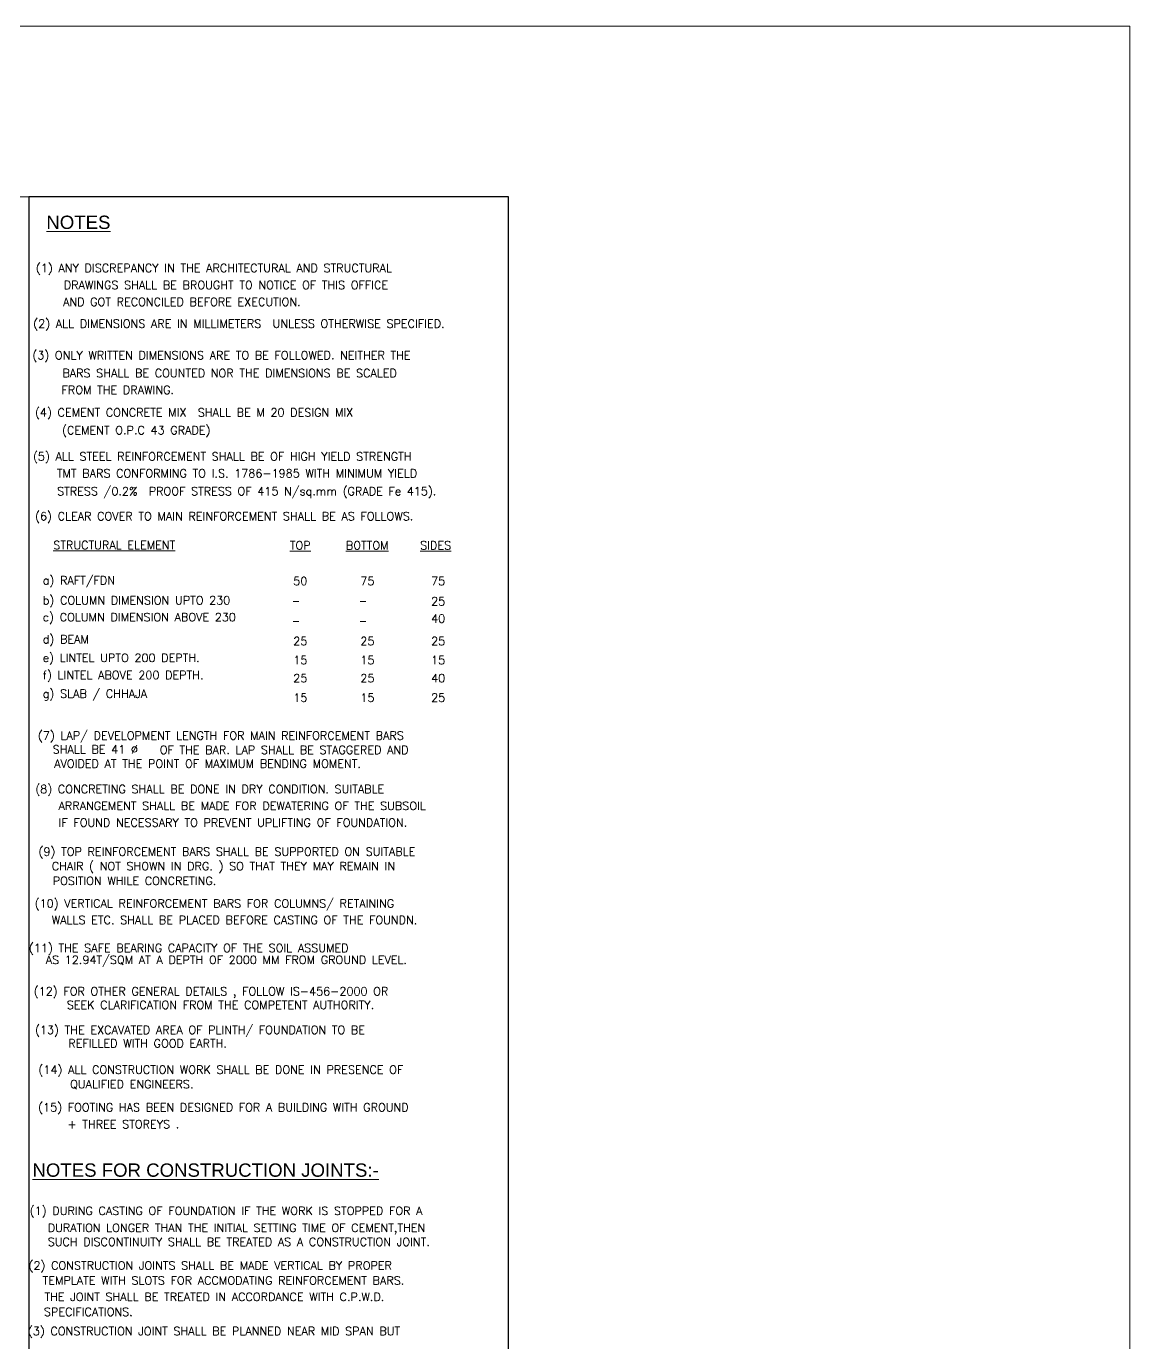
# Model space of a CAD drawing. Header units: inches. Extents: x 719368 to 9005052, y -3573818 to 446967.
# Drawn here: x 4547617 to 4582543, y -1782651 to -1740984 of the extents above; entities that cross this region are included whole.
import ezdxf

# ---------------------------------------------------------------- set-up
doc = ezdxf.new("R2010")
doc.units = ezdxf.units.IN
doc.header["$LTSCALE"] = 20
doc.header["$MEASUREMENT"] = 0
for name, color, linetype, lineweight in [('DIM', 7, 'Continuous', 13), ('FORMET', 4, 'Continuous', 25), ('Text', 7, 'Continuous', 15), ('TEXT 1', 3, 'Continuous', 20)]:
    doc.layers.add(name, color=color, linetype=linetype, lineweight=lineweight)
doc.styles.add('AREAIL', font='arial.ttf')
doc.styles.add('romans-shx', font='ROMANS.SHX', dxfattribs={"height": 250})

msp = doc.modelspace()

# ---------------------------------------------------------------- linework, layer by layer
at = {"layer": 'DIM'}
for points in [[(4447812.8, -1740984.4), (4582542.8, -1740984.4), (4582542.8, -1885770.9), (4447812.8, -1885770.9)], [(4466067.8, -1746382.4), (4562884.8, -1746382.4), (4562884.8, -1814751.9), (4466067.8, -1814751.9)]]:
    msp.add_lwpolyline(points, close=True, dxfattribs=at)
at = {"layer": 'FORMET'}
msp.add_lwpolyline([(4547699.1, -1787593), (4562884.8, -1787593), (4562884.8, -1746382.4), (4547699.1, -1746382.4), (4547699.1, -1787593)], close=True, dxfattribs=at)

# ---------------------------------------------------------------- texts
at = {"layer": 'Text', "style": 'AREAIL'}
for s, height, p in [('%%UNOTES', 421.65, (4548250.8, -1747398.5)), ('%%UNOTES FOR CONSTRUCTION JOINTS:-', 421.655, (4547811.6, -1777399.8))]:
    msp.add_text(s, height=height, dxfattribs=at).set_placement(p)
at = {"layer": 'TEXT 1', "style": 'romans-shx'}
for s, height, p in [(' (1) ANY DISCREPANCY IN THE ARCHITECTURAL AND STRUCTURAL                               ', 260.37, (4547741, -1748765.4)), ('DRAWINGS SHALL BE BROUGHT TO NOTICE OF THIS OFFICE                      ', 260.37, (4548802.4, -1749302.6)), ('AND GOT RECONCILED BEFORE EXECUTION.', 260.37, (4548779.4, -1749837.3)), (' (2) ALL DIMENSIONS ARE IN MILLIMETERS  UNLESS OTHERWISE SPECIFIED.', 260.37, (4547657.3, -1750525.2)), (' (3) ONLY WRITTEN DIMENSIONS ARE TO BE FOLLOWED. NEITHER THE                          ', 260.37, (4547629.3, -1751526.3)), ('BARS SHALL BE COUNTED NOR THE DIMENSIONS BE SCALED                    ', 260.37, (4548758.4, -1752090.8)), ('FROM THE DRAWING.', 260.37, (4548733, -1752622.5)), ('(4) CEMENT CONCRETE MIX  SHALL BE M 20 DESIGN MIX', 260.37, (4547891.2, -1753336.4)), ('(CEMENT O.P.C 43 GRADE)', 260.37, (4548748, -1753899.3)), ('(5) ALL STEEL REINFORCEMENT SHALL BE OF HIGH YIELD STRENGTH  ', 260.37, (4547826.7, -1754728.5)), (' TMT BARS CONFORMING TO I.S. 1786-1985 WITH MINIMUM YIELD', 260.37, (4548405.8, -1755262.4)), (' STRESS /0.2%%%  PROOF STRESS OF 415 N/sq.mm (GRADE Fe 415).', 260.37, (4548412.2, -1755830.5)), ('(6) CLEAR COVER TO MAIN REINFORCEMENT SHALL BE AS FOLLOWS.', 260.37, (4547894.4, -1756622, -12936.8)), ('%%USTRUCTURAL ELEMENT', 260.37, (4548471, -1757534.5, -12936.8)), ('%%UTOP', 260.37, (4555960.7, -1757543.4, -13775.3)), ('%%UBOTTOM', 260.37, (4557733.2, -1757543.4, -13775.3)), ('%%USIDES', 260.37, (4560082.2, -1757543.4, -13775.3)), ('a) RAFT/FDN', 260.37, (4548137.3, -1758651.3, -12936.8)), ('50', 260.37, (4556066.3, -1758673.7, -13775.3)), ('75', 260.37, (4558190, -1758673.7, -13775.3)), ('75', 260.37, (4560429.9, -1758673.7, -13775.3)), ('b) COLUMN DIMENSION UPTO 230', 260.37, (4548137.3, -1759282.3, -12936.8)), ('25', 260.37, (4560429.9, -1759314.8, -13775.3)), ('c) COLUMN DIMENSION ABOVE 230', 260.37, (4548137.3, -1759816.6, -12936.8)), ('_', 260.4, (4556066.3, -1759161.5, -13775.3)), ('_', 260.4, (4558190, -1759161.5, -13775.3)), ('_', 260.4, (4556066.3, -1759803.9, -13775.3)), ('_', 260.4, (4558190, -1759803.9, -13775.3)), ('40', 260.37, (4560429.9, -1759861.4, -13775.3)), ('d) BEAM ', 260.37, (4548137.3, -1760515, -12936.8)), ('25', 260.37, (4556066.3, -1760573.4, -13775.3)), ('25', 260.37, (4558190, -1760573.4, -13775.3)), ('25', 260.37, (4560429.9, -1760573.4, -13775.3)), ('e) LINTEL UPTO 200 DEPTH.', 260.37, (4548137.3, -1761102.7, -12936.8)), ('15', 260.37, (4556066.3, -1761175.3, -13775.3)), ('15', 260.37, (4558190, -1761175.3, -13775.3)), ('15', 260.37, (4560429.9, -1761175.3, -13775.3)), ('f) LINTEL ABOVE 200 DEPTH.', 260.37, (4548137.3, -1761648.4, -12936.8)), ('25', 260.37, (4556066.3, -1761747.8, -13775.3)), ('25', 260.37, (4558190, -1761747.8, -13775.3)), ('40', 260.37, (4560429.9, -1761747.8, -13775.3)), ('g) SLAB / CHHAJA', 260.37, (4548137.3, -1762238.8, -12936.8)), ('15', 260.37, (4556066.3, -1762364.3, -13775.3)), ('15', 260.37, (4558190, -1762364.3, -13775.3)), ('25', 260.37, (4560429.9, -1762364.3, -13775.3)), ('(7) LAP/ DEVELOPMENT LENGTH FOR MAIN REINFORCEMENT BARS    ', 260.37, (4547983.8, -1763564.6)), ('SHALL BE 41 %%C', 260.37, (4548450.2, -1764003.2)), (' OF THE BAR. LAP SHALL BE STAGGERED AND    ', 260.37, (4551662.3, -1764018.4)), ('AVOIDED AT THE POINT OF MAXIMUM BENDING MOMENT.', 260.37, (4548499.6, -1764453.5)), ('(8) CONCRETING SHALL BE DONE IN DRY CONDITION. SUITABLE ', 260.37, (4547901.2, -1765257.6)), ('ARRANGEMENT SHALL BE MADE FOR DEWATERING OF THE SUBSOIL ', 260.37, (4548637.9, -1765789.2)), ('IF FOUND NECESSARY TO PREVENT UPLIFTING OF FOUNDATION.', 260.37, (4548637.9, -1766319.4)), ('(9) TOP REINFORCEMENT BARS SHALL BE SUPPORTED ON SUITABLE ', 260.37, (4548003, -1767237.8)), ('CHAIR ( NOT SHOWN IN DRG. ) SO THAT THEY MAY REMAIN IN ', 260.37, (4548422.3, -1767697.9)), ('POSITION WHILE CONCRETING.', 260.37, (4548452.9, -1768162.6)), ('(10) VERTICAL REINFORCEMENT BARS FOR COLUMNS/ RETAINING ', 260.37, (4547880.8, -1768879.2)), ('WALLS ETC. SHALL BE PLACED BEFORE CASTING OF THE FOUNDN.', 260.37, (4548422.3, -1769401.3)), ('   (11) THE SAFE BEARING CAPACITY OF THE SOIL ASSUMED', 260.37, (4547116.1, -1770288.7)), ('    AS 12.94T/SQM AT A DEPTH OF 2000 MM FROM GROUND LEVEL. ', 260.37, (4547455.5, -1770663.6)), ('(12) FOR OTHER GENERAL DETAILS , FOLLOW IS-456-2000 OR ', 260.37, (4547851.9, -1771658.9)), ('SEEK CLARIFICATION FROM THE COMPETENT AUTHORITY.', 260.37, (4548896, -1772090.3)), ('(13) THE EXCAVATED AREA OF PLINTH/ FOUNDATION TO BE ', 260.37, (4547892.1, -1772881.3)), (' REFILLED WITH GOOD EARTH.', 260.37, (4548767.4, -1773307.4)), ('(14) ALL CONSTRUCTION WORK SHALL BE DONE IN PRESENCE OF', 260.37, (4548000.9, -1774140.6)), ('QUALIFIED ENGINEERS.', 260.37, (4549002.1, -1774599.8)), ('(15) FOOTING HAS BEEN DESIGNED FOR A BUILDING WITH GROUND  ', 260.37, (4547992.5, -1775330.5)), (' + THREE STOREYS .', 260.37, (4548742.4, -1775866.9)), ('(1) DURING CASTING OF FOUNDATION IF THE WORK IS STOPPED FOR A ', 260.37, (4547726.1, -1778607.2)), ('DURATION LONGER THAN THE INITIAL SETTING TIME OF CEMENT,THEN ', 260.37, (4548294.5, -1779145.8)), ('SUCH DISCONTINUITY SHALL BE TREATED AS A CONSTRUCTION JOINT.', 260.37, (4548293.4, -1779591.1)), ('(2) CONSTRUCTION JOINTS SHALL BE MADE VERTICAL BY PROPER ', 260.37, (4547686.2, -1780338.1)), ('TEMPLATE WITH SLOTS FOR ACCMODATING REINFORCEMENT BARS. ', 260.37, (4548133.4, -1780811.6)), ('THE JOINT SHALL BE TREATED IN ACCORDANCE WITH C.P.W.D. ', 260.37, (4548193.4, -1781331)), ('SPECIFICATIONS.', 260.37, (4548174, -1781806.9)), ('(3) CONSTRUCTION JOINT SHALL BE PLANNED NEAR MID SPAN BUT ', 260.37, (4547666.2, -1782414.7))]:
    msp.add_text(s, height=height, dxfattribs=at).set_placement(p)

doc.saveas('drawing.dxf')
